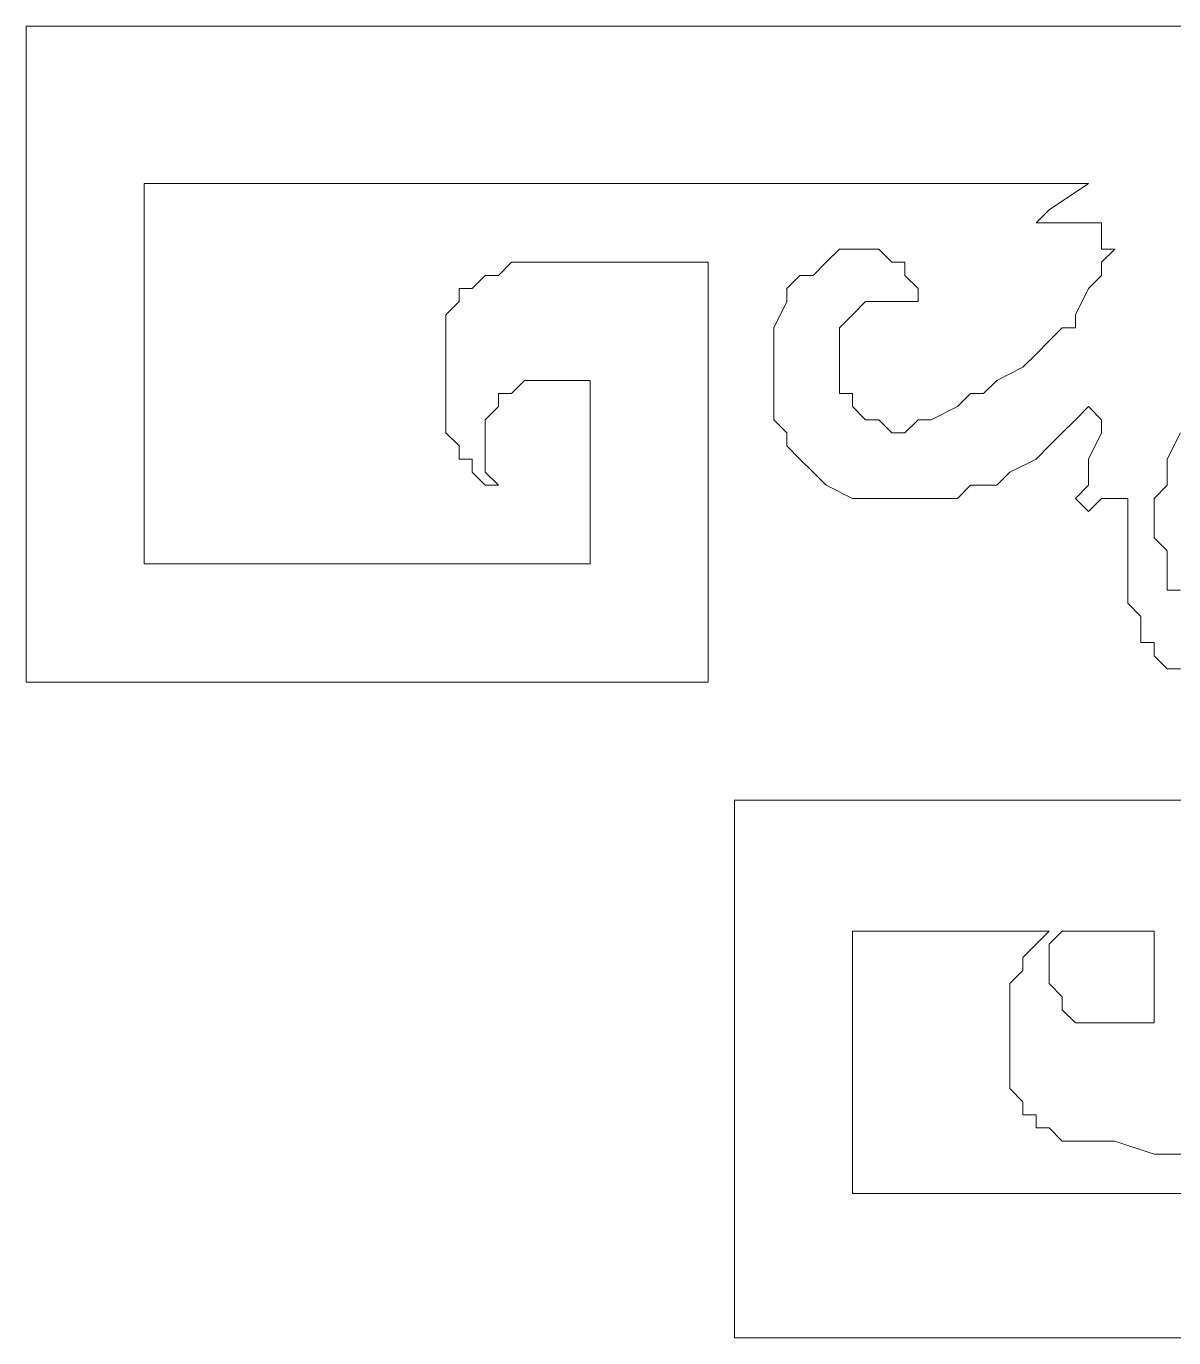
# Model space of a CAD drawing. Extents: x -66030 to 95157, y -13132 to 45879.
# Drawn here: x -51810.3 to -51468.5, y 10297.5 to 10688.1 of the extents above; entities that cross this region are included whole.
import ezdxf

# ---------------------------------------------------------------- set-up
doc = ezdxf.new("R2010")
doc.units = 0
doc.header["$LTSCALE"] = 100
doc.header["$MEASUREMENT"] = 0
doc.layers.get('0').update_dxf_attribs({"linetype": 'CONTINUOUS'})

msp = doc.modelspace()

# ---------------------------------------------------------------- linework, layer by layer
at = {"lineweight": 0}
for points in [[(-51009.53, 10688.05), (-51810.26, 10688.05), (-51810.26, 10492.75), (-51607.15, 10492.75), (-51607.15, 10527.91), (-51607.15, 10617.75), (-51622.77, 10617.75), (-51634.49, 10617.75), (-51646.21, 10617.75), (-51654.02, 10617.75), (-51661.83, 10617.75), (-51665.74, 10617.75), (-51669.64, 10613.84), (-51673.55, 10613.84), (-51677.45, 10609.93), (-51677.45, 10609.93), (-51681.36, 10609.93), (-51681.36, 10609.93), (-51681.36, 10606.03), (-51685.27, 10602.12), (-51685.27, 10598.22), (-51685.27, 10590.4), (-51685.27, 10586.5), (-51685.27, 10578.69), (-51685.27, 10574.78), (-51685.27, 10570.87), (-51685.27, 10566.97), (-51681.36, 10563.06), (-51681.36, 10559.16), (-51677.45, 10559.16), (-51677.45, 10555.25), (-51673.55, 10551.34), (-51673.55, 10551.34), (-51669.64, 10551.34), (-51673.55, 10555.25), (-51673.55, 10559.16), (-51673.55, 10563.06), (-51673.55, 10566.97), (-51673.55, 10570.87), (-51669.64, 10574.78), (-51669.64, 10578.69), (-51669.64, 10578.69), (-51665.74, 10578.69), (-51665.74, 10578.69), (-51661.83, 10582.59), (-51654.02, 10582.59), (-51642.3, 10582.59), (-51642.3, 10527.91), (-51775.1, 10527.91), (-51775.1, 10641.18), (-51493.87, 10641.18), (-51505.59, 10633.37), (-51509.5, 10629.46), (-51509.5, 10629.46), (-51509.5, 10629.46), (-51509.5, 10629.46), (-51505.59, 10629.46), (-51501.69, 10629.46), (-51497.78, 10629.46), (-51493.87, 10629.46), (-51489.97, 10629.46), (-51489.97, 10625.56), (-51489.97, 10625.56), (-51489.97, 10621.65), (-51486.06, 10621.65), (-51489.97, 10617.75), (-51489.97, 10617.75), (-51489.97, 10613.84), (-51493.87, 10609.93), (-51497.78, 10602.12), (-51497.78, 10598.22), (-51501.69, 10598.22), (-51505.59, 10594.31), (-51509.5, 10590.4), (-51513.4, 10586.5), (-51521.22, 10582.59), (-51525.12, 10578.69), (-51529.03, 10578.69), (-51532.93, 10574.78), (-51540.75, 10570.87), (-51544.65, 10570.87), (-51548.56, 10566.97), (-51552.46, 10566.97), (-51556.37, 10570.87), (-51560.28, 10570.87), (-51560.28, 10570.87), (-51564.18, 10574.78), (-51564.18, 10578.69), (-51568.09, 10578.69), (-51568.09, 10582.59), (-51568.09, 10586.5), (-51568.09, 10590.4), (-51568.09, 10594.31), (-51568.09, 10598.22), (-51564.18, 10602.12), (-51564.18, 10602.12), (-51564.18, 10602.12), (-51560.28, 10606.03), (-51556.37, 10606.03), (-51552.46, 10606.03), (-51552.46, 10606.03), (-51548.56, 10606.03), (-51548.56, 10606.03), (-51544.65, 10606.03), (-51544.65, 10609.93), (-51544.65, 10609.93), (-51548.56, 10613.84), (-51548.56, 10617.75), (-51552.46, 10617.75), (-51556.37, 10621.65), (-51556.37, 10621.65), (-51560.28, 10621.65), (-51564.18, 10621.65), (-51568.09, 10621.65), (-51571.99, 10617.75), (-51571.99, 10617.75), (-51575.9, 10613.84), (-51579.81, 10613.84), (-51583.71, 10609.93), (-51583.71, 10606.03), (-51587.62, 10598.22), (-51587.62, 10594.31), (-51587.62, 10586.5), (-51587.62, 10582.59), (-51587.62, 10574.78), (-51587.62, 10570.87), (-51583.71, 10566.97), (-51583.71, 10563.06), (-51579.81, 10559.16), (-51575.9, 10555.25), (-51571.99, 10551.34), (-51564.18, 10547.44), (-51560.28, 10547.44), (-51556.37, 10547.44), (-51548.56, 10547.44), (-51544.65, 10547.44), (-51540.75, 10547.44), (-51532.93, 10547.44), (-51529.03, 10551.34), (-51521.22, 10551.34), (-51517.31, 10555.25), (-51509.5, 10559.16), (-51505.59, 10563.06), (-51501.69, 10566.97), (-51497.78, 10570.87), (-51497.78, 10570.87), (-51493.87, 10574.78), (-51493.87, 10574.78), (-51489.97, 10570.87), (-51489.97, 10570.87), (-51489.97, 10566.97), (-51493.87, 10559.16), (-51493.87, 10551.34), (-51497.78, 10547.44), (-51497.78, 10547.44), (-51493.87, 10543.53), (-51493.87, 10543.53), (-51493.87, 10543.53), (-51489.97, 10547.44), (-51486.06, 10547.44), (-51486.06, 10547.44), (-51486.06, 10547.44), (-51486.06, 10547.44), (-51482.16, 10547.44), (-51482.16, 10547.44), (-51482.16, 10539.63), (-51482.16, 10527.91), (-51482.16, 10520.1), (-51482.16, 10516.19), (-51478.25, 10512.28), (-51478.25, 10504.47), (-51474.34, 10504.47), (-51474.34, 10500.57), (-51470.44, 10496.66), (-51466.53, 10496.66)], [(-51466.53, 10520.1), (-51470.44, 10520.1), (-51470.44, 10524), (-51470.44, 10531.81), (-51474.34, 10535.72), (-51474.34, 10539.63), (-51474.34, 10547.44), (-51470.44, 10551.34), (-51470.44, 10559.16), (-51466.53, 10566.97)], [(-51435.28, 10457.6), (-51599.34, 10457.6), (-51599.34, 10297.46), (-51564.18, 10297.46), (-51353.26, 10297.46)], [(-51392.32, 10340.42), (-51564.18, 10340.42), (-51564.18, 10418.54), (-51505.59, 10418.54), (-51509.5, 10414.64), (-51509.5, 10414.64), (-51513.4, 10410.73), (-51513.4, 10406.82), (-51517.31, 10402.92), (-51517.31, 10399.01), (-51517.31, 10395.11), (-51517.31, 10391.2), (-51517.31, 10387.29), (-51517.31, 10383.39), (-51517.31, 10379.48), (-51517.31, 10375.58), (-51517.31, 10371.67), (-51513.4, 10367.76), (-51513.4, 10363.86), (-51509.5, 10363.86), (-51509.5, 10359.95), (-51509.5, 10359.95), (-51505.59, 10359.95), (-51501.69, 10356.05), (-51497.78, 10356.05), (-51489.97, 10356.05), (-51486.06, 10356.05), (-51474.34, 10352.14), (-51462.63, 10352.14)]]:
    msp.add_lwpolyline(points, dxfattribs=at)
msp.add_lwpolyline([(-51474.34, 10418.54), (-51474.34, 10391.2), (-51486.06, 10391.2), (-51489.97, 10391.2), (-51497.78, 10391.2), (-51497.78, 10391.2), (-51497.78, 10391.2), (-51501.69, 10395.11), (-51501.69, 10395.11), (-51501.69, 10399.01), (-51505.59, 10402.92), (-51505.59, 10406.82), (-51505.59, 10410.73), (-51505.59, 10414.64), (-51501.69, 10418.54), (-51474.34, 10418.54)], close=True, dxfattribs=at)

doc.saveas('drawing.dxf')
